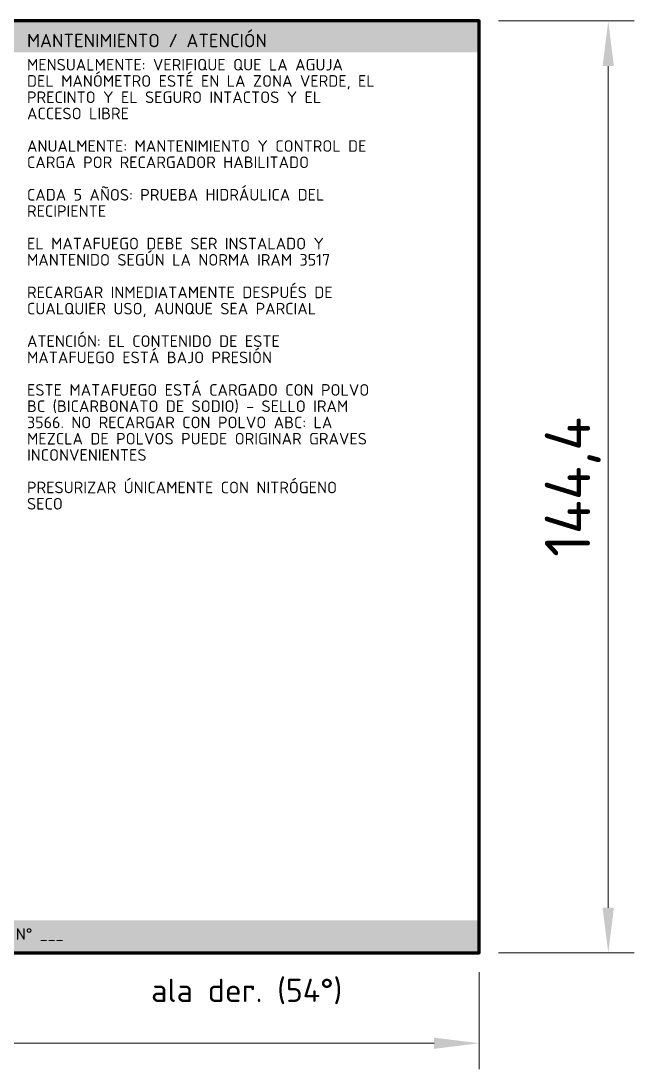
# Model space of a CAD drawing. Header units: millimetres. Extents: x 0 to 2382, y 0 to 420.
# Drawn here: x 1998.6 to 2046.1, y 253.4 to 334.6 of the extents above; entities that cross this region are included whole.
import ezdxf
from ezdxf.enums import TextEntityAlignment as Align

# ---------------------------------------------------------------- set-up
doc = ezdxf.new("R2010")
doc.units = ezdxf.units.MM
for name, color, linetype, lineweight in [('01-VISIBLE', 7, 'CONTINUOUS', 70), ('04-COTA', 3, 'CONTINUOUS', 18), ('08-FINA', 5, 'CONTINUOUS', 18), ('13-GRAFICA', 30, 'CONTINUOUS', 18)]:
    doc.layers.add(name, color=color, linetype=linetype, lineweight=lineweight)
doc.styles.add('ISO3098', font='isocpeur.ttf')
doc.dimstyles.new('FLAMA-IRAM', dxfattribs={"dimtxt": 3.5, "dimasz": 3.5, "dimexe": 2, "dimexo": 1.5, "dimgap": 1, "dimtad": 1, "dimdec": 1, "dimtxsty": 'ISO3098', "dimblk": 'IRAM_FLECHA', "dimblk1": 'IRAM_FLECHA', "dimblk2": 'IRAM_FLECHA', "dimcen": 2.5, "dimclrd": 256, "dimclre": 256, "dimclrt": 256, "dimazin": 3, "dimtfac": 1, "dimtmove": 0, "dimatfit": 3, "dimlwd": 18, "dimlwe": 18})

# ---------------------------------------------------------------- blocks, each defined once
blk = doc.blocks.new('IRAM_FLECHA')
blk.add_solid([(0, 0), (-1, 0.125), (-1, -0.125)])

msp = doc.modelspace()

# ---------------------------------------------------------------- hatches: boundary and pattern name
at = {"layer": '13-GRAFICA', "true_color": 0xc81e2d}
h = msp.add_hatch(color=7, dxfattribs=at)
h.dxf.hatch_style = 1
h.paths.add_polyline_path([(2034.1, 332.171), (2034.1, 334.606), (1998.05, 334.606), (1998.05, 332.171)])
h = msp.add_hatch(color=7, dxfattribs=at)
h.dxf.hatch_style = 1
h.paths.add_polyline_path([(2034.1, 262.394), (2034.1, 264.904), (1889.9, 264.904), (1889.9, 262.394)])

# ---------------------------------------------------------------- linework, layer by layer
at = {"layer": '01-VISIBLE'}
msp.add_lwpolyline([(1889.9, 262.394), (2034.1, 262.394), (2034.1, 334.606), (1889.9, 334.606)], close=True, dxfattribs=at)

# ---------------------------------------------------------------- texts
at = {"layer": '08-FINA', "style": 'ISO3098'}
msp.add_text('ala der. (54°)', height=1.8, dxfattribs=at).set_placement((2016.075, 260.394), align=Align.TOP_CENTER)
at = {"layer": '13-GRAFICA', "true_color": 0xffffff, "style": 'ISO3098'}
msp.add_text('MANTENIMIENTO / ATENCIÓN', height=1.035, dxfattribs=at).set_placement((1999.05, 333.606), align=Align.TOP_LEFT)
at = {"layer": '13-GRAFICA', "true_color": 0x191919, "style": 'ISO3098'}
for s, p in [('MENSUALMENTE: VERIFIQUE QUE LA AGUJA', (1999.05, 331.666)), ('DEL MANÓMETRO ESTÉ EN LA ZONA VERDE, EL', (1999.05, 330.406)), ('PRECINTO Y EL SEGURO INTACTOS Y EL', (1999.05, 329.146)), ('ACCESO LIBRE', (1999.05, 327.886)), ('ANUALMENTE: MANTENIMIENTO Y CONTROL DE', (1999.05, 325.366)), ('CARGA POR RECARGADOR HABILITADO', (1999.05, 324.106)), ('CADA 5 AÑOS: PRUEBA HIDRÁULICA DEL', (1999.05, 321.586)), ('RECIPIENTE', (1999.05, 320.326)), ('EL MATAFUEGO DEBE SER INSTALADO Y', (1999.05, 317.806)), ('MANTENIDO SEGÚN LA NORMA IRAM 3517', (1999.05, 316.546)), ('RECARGAR INMEDIATAMENTE DESPUÉS DE', (1999.05, 314.026)), ('CUALQUIER USO, AUNQUE SEA PARCIAL', (1999.05, 312.766)), ('ATENCIÓN: EL CONTENIDO DE ESTE', (1999.05, 310.246)), ('MATAFUEGO ESTÁ BAJO PRESIÓN', (1999.05, 308.986)), ('ESTE MATAFUEGO ESTÁ CARGADO CON POLVO', (1999.05, 306.466)), ('BC (BICARBONATO DE SODIO) - SELLO IRAM', (1999.05, 305.206)), ('3566. NO RECARGAR CON POLVO ABC: LA', (1999.05, 303.946)), ('MEZCLA DE POLVOS PUEDE ORIGINAR GRAVES', (1999.05, 302.686)), ('INCONVENIENTES', (1999.05, 301.426)), ('PRESURIZAR ÚNICAMENTE CON NITRÓGENO', (1999.05, 298.906)), ('SECO', (1999.05, 297.646))]:
    msp.add_text(s, height=0.9, dxfattribs=at).set_placement(p, align=Align.TOP_LEFT)
at = {"layer": '13-GRAFICA', "true_color": 0xffffff, "style": 'ISO3098'}
msp.add_text('FABRICANTE CERTIFICADO - COMERCIALIZA FLAMA S.A. · INDUSTRIA ARGENTINA · HABILIT. ORD. 40.473 (CABA) N° ___ · O.P.D.S. REG. N° ___', height=0.9, dxfattribs=at).set_placement((1962, 264.304), align=Align.TOP_CENTER)

# ---------------------------------------------------------------- dimensions: what is measured, and where the dimension line sits
at = {"layer": '04-COTA'}
msp.add_linear_dim(base=(2044.1, 262.394), p1=(2034.1, 262.394), p2=(2034.1, 334.606), angle=90, dimstyle='FLAMA-IRAM', override={"dimlfac": 2}, dxfattribs=at).render()
msp.add_linear_dim(base=(1889.9, 255.394), p1=(1889.9, 262.394), p2=(2034.1, 262.394), dimstyle='FLAMA-IRAM', override={"dimlfac": 2}, dxfattribs=at).render()

doc.saveas('drawing.dxf')
